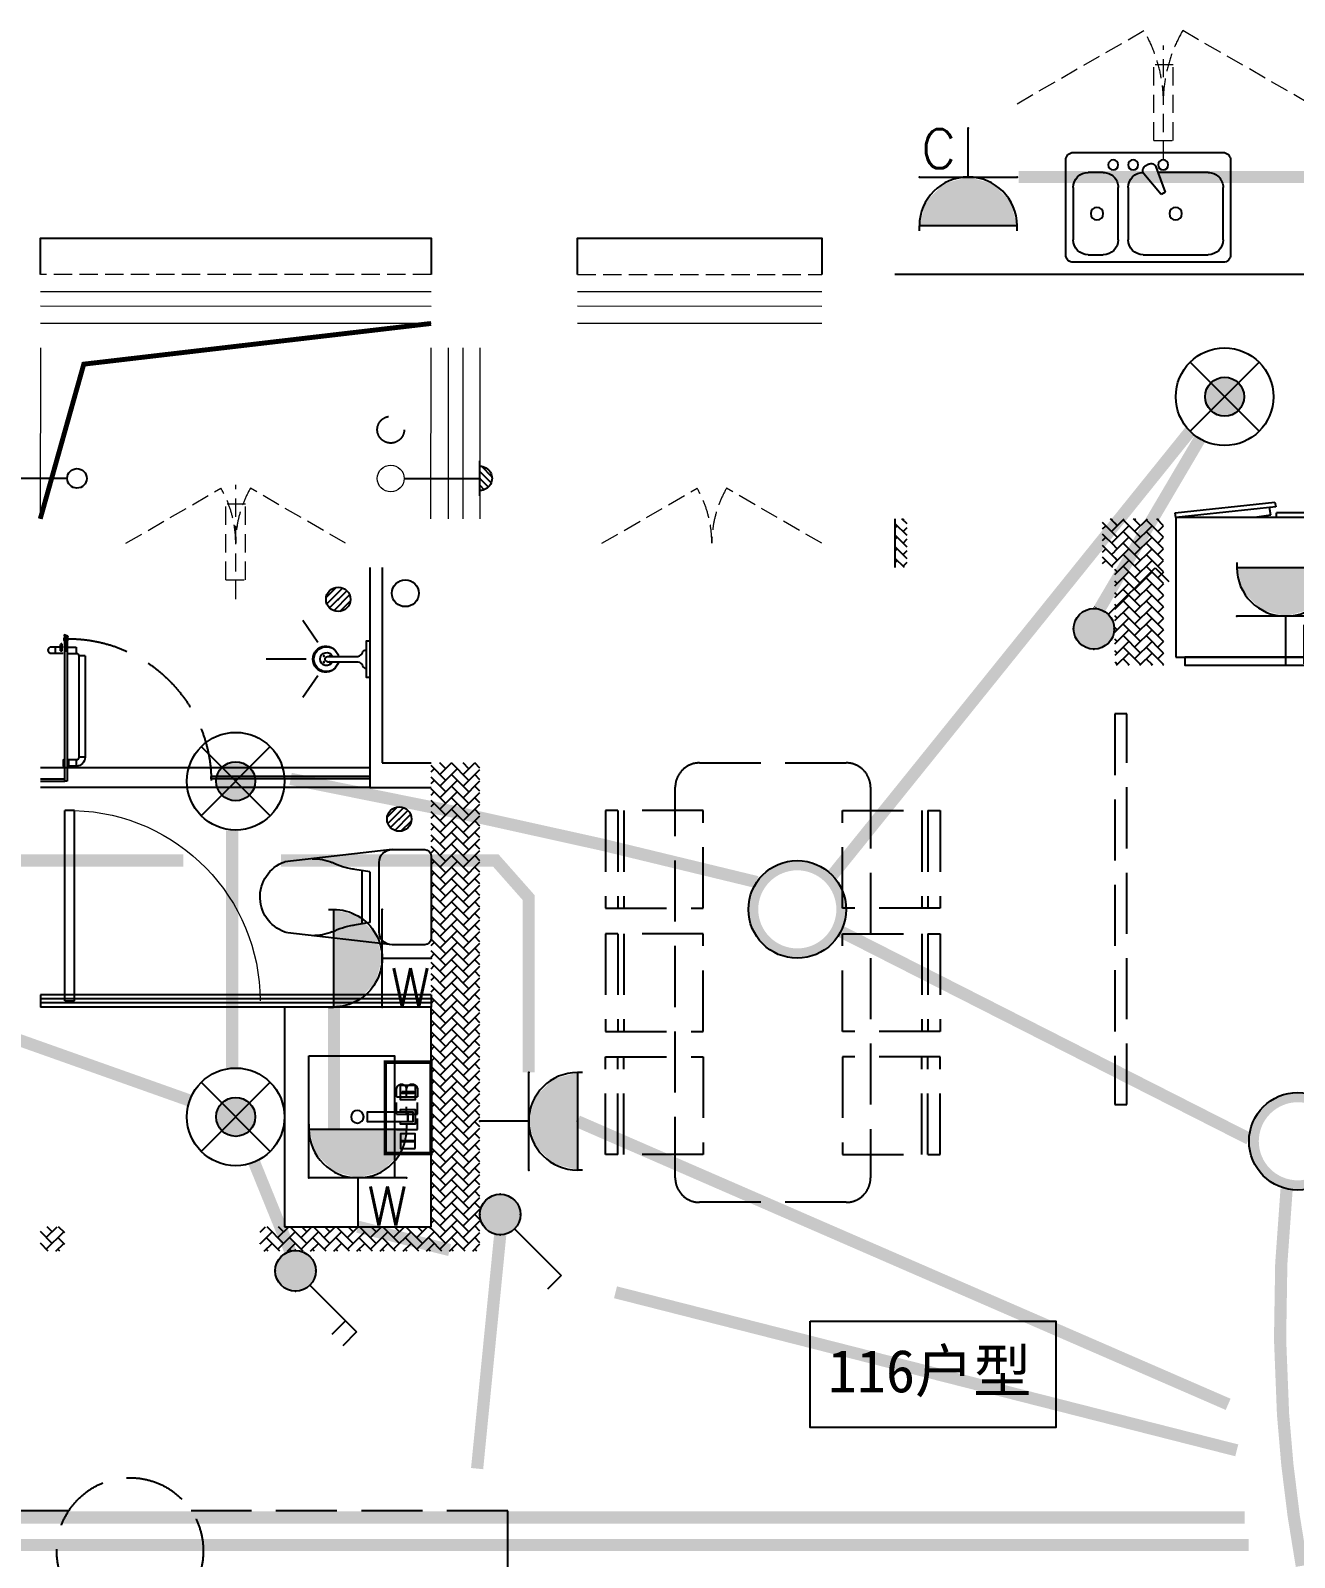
# Model space of a CAD drawing. Extents: x 2803505 to 5851001, y -1372902 to 24339.
# Drawn here: x 3429422 to 3434598, y -733078 to -726823 of the extents above; entities that cross this region are included whole.
import ezdxf
from ezdxf.enums import TextEntityAlignment as Align

# ---------------------------------------------------------------- set-up
doc = ezdxf.new("R2010")
doc.units = 0
doc.header["$LTSCALE"] = 1000
doc.header["$MEASUREMENT"] = 0
for name, pattern in [('A户型$0$DASH', [0.35, 0.25, -0.1]), ('DASH', [0.35, 0.25, -0.1]), ('HIDDEN', [0.375, 0.25, -0.125])]:
    doc.linetypes.add(name, pattern=pattern)
doc.layers.get('0').update_dxf_attribs({"linetype": 'CONTINUOUS'})
for name, color, linetype in [('!!电气', 1, 'CONTINUOUS'), ('5fur', 175, 'CONTINUOUS'), ('AH-FURNITURE', 1, 'CONTINUOUS'), ('CURTWALL', 4, 'CONTINUOUS'), ('EQUIP-插座', 3, 'CONTINUOUS'), ('EQUIP-照明', 3, 'CONTINUOUS'), ('IP-bath&kitchen-JOHNSON', 4, 'CONTINUOUS'), ('LVTRY', 252, 'CONTINUOUS'), ('P-bath&kitchen-JOHNSON', 4, 'CONTINUOUS'), ('TEL_TEXT', 7, 'CONTINUOUS'), ('VPIPE-中水', 122, 'CONTINUOUS'), ('VPIPE-凝结', 150, 'CONTINUOUS'), ('VPIPE-雨水', 4, 'DASH'), ('WIRE-照明', 2, 'CONTINUOUS'), ('保温', 6, 'CONTINUOUS'), ('建筑-排气道', 252, 'CONTINUOUS'), ('看线', 185, 'CONTINUOUS')]:
    doc.layers.add(name, color=color, linetype=linetype)
for name, color, linetype, lineweight in [('EQUIP-消防', 3, 'CONTINUOUS', 20), ('PUB_HATCH', 8, 'CONTINUOUS', 9), ('VPIPE-废水', 31, 'TG_F', 18), ('WINDOW', 146, 'CONTINUOUS', 20), ('平面-栏杆', 56, 'CONTINUOUS', 15), ('平面-看线', 252, 'CONTINUOUS', 15), ('平面-空调室内机', 176, 'CONTINUOUS', 9), ('平面-空调预留孔', 252, 'CONTINUOUS', 15), ('立面-洞口示意', 252, 'CONTINUOUS', 13)]:
    doc.layers.add(name, color=color, linetype=linetype, lineweight=lineweight)
doc.styles.add('_TEL_DIM', font='SIMPLEX', dxfattribs={"width": 0.8, "height": 3.5, "bigfont": 'HZTXT'})
doc.styles.add('DIM_FONT', font='SIMPLEX', dxfattribs={"width": 0.7, "bigfont": 'GBCBIG'})
doc.styles.get("Standard").update_dxf_attribs({"font": 'gbenor.shx', "bigfont": 'gbcbig.shx'})
doc.styles.add('TG_LINETYPE', font='SIMPLEX', dxfattribs={"width": 0.8, "height": 3, "bigfont": 'HZTXT'})
doc.styles.add('黑体', font='simhei.ttf')
doc.linetypes.add('TG_F', pattern='A,2,-0.3,["F",TG_LINETYPE,S=0.1,R=0,X=-0.23,Y=-0.15],0', length=2.3)
pattern_1 = [(45, (0, 0), (0, 47.4157523), [100.584, -33.528]), (135, (23.708, 23.708), (3e-15, 47.4157523), [100.584, -33.528])]

# ---------------------------------------------------------------- blocks, each defined once
blk = doc.blocks.new('$lvtry$00000171')
for p, q in [((-74.2, 10.6), (-10.6, 74.2)), ((-69.8, -27.4), (27.4, 69.8)), ((-53, -53), (53, 53)), ((-27.4, -69.8), (69.8, 27.4)), ((10.6, -74.2), (74.2, -10.6))]:
    blk.add_line(p, q)
blk.add_circle((0, 0), 75)
blk.add_point((0, 0))
blk = doc.blocks.new('DSGDFGF')
blk.add_hatch(color=252).paths.add_polyline_path([(677792.1, 343575.9), (677790.9, 343578.7), (677782.6, 343575.2), (677783.8, 343572.5)])
at = {"color": 252}
for p, q in [((677781, 343575.1), (677792.8, 343580)), ((677781.6, 343574.8), (677782.2, 343575)), ((677781.8, 343558.8), (677784, 343558.3)), ((677784, 343558.3), (677781.8, 343558.3)), ((677792.6, 343568.1), (677782.1, 343568.1)), ((677792.6, 343566.8), (677782.1, 343566.8)), ((677782.2, 343575), (677783.5, 343571.8)), ((677782.3, 343566.8), (677782.3, 343547.2)), ((677783.5, 343571.8), (677792.7, 343575.6)), ((677787.3, 343577.7), (677787.3, 343538.6)), ((677792.9, 343558.9), (677790.7, 343558.4)), ((677790.7, 343558.4), (677792.9, 343558.4)), ((677791.4, 343578.9), (677793.1, 343579.6)), ((677791.4, 343578.9), (677792.7, 343575.6)), ((677792.3, 343566.8), (677792.3, 343545.4)), ((676440.6, 342778.8), (676375.8, 342843.6)), ((676457.7, 342790), (676387, 342860.7)), ((676468.9, 342807.1), (676404.1, 342871.9)), ((676471.8, 342832.4), (676429.4, 342874.8)), ((677752.3, 342860.3), (677792.3, 342860.3)), ((677752.3, 342080.3), (677752.3, 342860.3)), ((677792.3, 342080.3), (677792.3, 342860.3)), ((676415.3, 342775.8), (676372.8, 342818.3)), ((676292.3, 342675.2), (676292.3, 342335.2)), ((676451.7, 342700.2), (676317.3, 342700.2)), ((676451.7, 342700.2), (676891.6, 342650.1)), ((676505, 342363.4), (676505, 342646.9)), ((676543.6, 342608.4), (676622.4, 342622)), ((676543.6, 342608.4), (676543.6, 342402)), ((676575.6, 342613.9), (676575.6, 342396.5)), ((676543.6, 342402), (676622.4, 342388.4)), ((676451.7, 342310.2), (676879.4, 342358.9)), ((676317.3, 342310.2), (676451.7, 342310.2)), ((677792.3, 342080.3), (677752.3, 342080.3))]:
    blk.add_line(p, q, dxfattribs=at)
for points in [[(676792.3, 341855.3), (676442.3, 341855.3), (676442.3, 341355.6), (676792.3, 341355.6)], [(676357.2, 341735.5), (676357.2, 341675.5), (676417.2, 341675.5), (676417.2, 341735.5)], [(676412.2, 341708.5), (676412.2, 341702.5), (676362.2, 341702.5), (676362.2, 341708.5)], [(676387.2, 341585.5), (676387.2, 341625.5), (676367.2, 341625.5), (676367.2, 341585.5)], [(676387.2, 341625.5), (676387.2, 341585.5), (676552.2, 341585.5), (676552.2, 341625.5)], [(676357.2, 341475.5), (676357.2, 341535.5), (676417.2, 341535.5), (676417.2, 341475.5)], [(676412.2, 341502.5), (676412.2, 341508.5), (676362.2, 341508.5), (676362.2, 341502.5)]]:
    blk.add_lwpolyline(points, close=True, dxfattribs=at)
blk.add_lwpolyline([(676417.2, 341625.5), (676417.2, 341635.5), (676357.2, 341635.5), (676357.2, 341575.5), (676417.2, 341575.5), (676417.2, 341585.5)], dxfattribs=at)
blk.add_circle((676593.5, 341605.5), 26, dxfattribs=at)
for centre, radius, start, end in [((677793.5, 343561.9), 13.5, 155.15235, 208.97795), ((677800.8, 343573.5), 20.5, 177.99149, 196.90025), ((677781.4, 343574.2), 1, 111.52657, 175.76516), ((677800.9, 343573.5), 19.5, 177.46581, 196.24837), ((677781.9, 343574.4), 0.5, 112.73297, 178.05418), ((677796, 343562.2), 14.6, 161.89734, 193.71468), ((677782.1, 343555.6), 0.5, 208.97795, 24.22835), ((677791.2, 343559.6), 9.42, 188.01541, 204.22835), ((677781.4, 343560.5), 11.7, 335.41865, 349.51767), ((677792.5, 343555.5), 0.5, 155.41865, 330.15022), ((677816.4, 343571), 24, 160.76087, 187.04874), ((677781, 343562.3), 12.4, 343.94508, 21.34777), ((677793.2, 343578.9), 1.17, 340.04011, 112.53297), ((677781.3, 343561.9), 13.4, 330.15022, 25.08154), ((677793.2, 343579.1), 0.5, 340.76087, 112.53297), ((677813.7, 343571.4), 20.6, 160.04011, 190.84731), ((676317.3, 342675.2), 25, 90, 180), ((676451.7, 342646.9), 53.3, 0, 90), ((676566.3, 342910.4), 293.8, 278.51718, 296.46315), ((676779.2, 342438.8), 224.1, 90, 111.47978), ((676839.7, 342506.4), 152.8, 285.07732, 70.11812), ((676317.3, 342335.2), 25, 180, 270), ((676451.7, 342363.4), 53.3, 270, 0), ((676566.3, 342100), 293.8, 63.53685, 81.48282), ((676779.2, 342571.5), 224.1, 248.52022, 270)]:
    blk.add_arc(centre, radius, start, end, dxfattribs=at)
at = {"color": 252, "lineweight": 13}
blk.add_arc((677772.3, 342080.3), 780, 91.46928, 180, dxfattribs=at)
at = {"color": 252, "extrusion": (0, 0, -1)}
blk.add_ellipse((676422.3, 342825.3), major_axis=(-35.4, 35.4), ratio=1, start_param=5.497787, end_param=11.780972, dxfattribs=at)
at = {"color": 252}
blk.add_open_spline([(677782.3, 343547.2), (677783.2, 343546.4), (677785, 343544.8), (677788.2, 343548.5), (677790.8, 343546.6), (677792.3, 343545.4)], degree=3, knots=[0, 0, 0, 0, 3.066329, 6.218313, 11.124135, 11.124135, 11.124135, 11.124135], dxfattribs=at)
blk.add_point((676422.3, 342825.3), dxfattribs=at)
at = {"layer": 'CURTWALL', "color": 252}
for p, q in [((676292.3, 342105.3), (677892.3, 342105.3)), ((676292.3, 342105.3), (676292.3, 342055.3)), ((676292.3, 342088.7), (677892.3, 342088.7)), ((677892.3, 342105.3), (677892.3, 342055.3)), ((676292.3, 342072), (677892.3, 342072)), ((676292.3, 342055.3), (677892.3, 342055.3))]:
    blk.add_line(p, q, dxfattribs=at)
at = {"layer": 'IP-bath&kitchen-JOHNSON', "color": 252}
for p, q in [((676492.3, 343855.3), (676492.3, 343055)), ((676542.3, 343855.3), (676542.3, 342955)), ((676755.5, 343548.5), (676817.3, 343638)), ((676542.3, 343553.9), (676542.4, 343406.7)), ((676715.9, 343490.9), (676591.6, 343490.9)), ((676715.9, 343469.9), (676591.6, 343469.9)), ((676803.7, 343480.3), (676967, 343480.3)), ((676755.5, 343412.1), (676817.3, 343322.7)), ((676492.3, 343055), (676292.3, 343055)), ((676542.3, 343035), (677892.3, 343035)), ((676542.3, 343000), (677192.3, 343000)), ((676542.3, 342990), (677192.3, 342990)), ((677192.3, 342990), (677192.3, 343000)), ((677892.3, 342990), (677792.3, 342990)), ((677792.3, 342980), (677792.3, 342990)), ((677892.3, 342980), (677792.3, 342980)), ((676542.3, 342955), (676292.3, 342955)), ((676542.3, 342955), (677892.3, 342955))]:
    blk.add_line(p, q, dxfattribs=at)
blk.add_lwpolyline([(676542.3, 343553.9), (676558.1, 343553.9), (676558.1, 343406.7), (676542.4, 343406.7)], dxfattribs=at)
for points in [[(676573, 343506.6, 0.364142), (676558.1, 343518.1, 0.020495)], [(676591.6, 343490.9, -0.21439), (676573, 343506.6, -7.649644)], [(676591.8, 343469.9, 0.214893), (676573, 343454, 7.649644)], [(676573, 343454, -0.364142), (676558.1, 343442.6, -0.020495)]]:
    blk.add_lwpolyline(points, format="xyb", dxfattribs=at)
blk.add_arc((676715.9, 343480.4), 10.5, 270.00849, 90.00849, dxfattribs=at)
for centre, major_axis, ratio, start_param, end_param in [((676723.6, 343480.4), (0, 53.6), 0.987577, 1.76809, 7.656688), ((676721.1, 343480.4), (0, -51), 0.990052, -1.36297, 4.504563), ((676720.1, 343480.4), (0, -26.8), 0.994812, -1.167677, 4.309269), ((676707.1, 343492.9), (-1.43, 0), 0.85, 4.712389, 10.995574), ((676707.1, 343467.9), (-1.43, 0), 0.85, -1.570796, 4.712389), ((676731.5, 343492.9), (-1.43, 0), 0.85, 4.712389, 10.995574), ((676731.5, 343467.9), (-1.43, 0), 0.85, 4.712389, 10.995574)]:
    blk.add_ellipse(centre, major_axis=major_axis, ratio=ratio, start_param=start_param, end_param=end_param, dxfattribs=at)
at = {"layer": 'LVTRY', "color": 252}
for p, q in [((676292.3, 341155.3), (676292.3, 342055.3)), ((676292.3, 342055.3), (676892.3, 342055.3)), ((676892.3, 342055.3), (676892.3, 341155.3)), ((676892.3, 341155.3), (676292.3, 341155.3))]:
    blk.add_line(p, q, dxfattribs=at)
at = {"layer": 'P-bath&kitchen-JOHNSON', "color": 252}
for p, q in [((677745, 343529.5), (677745, 343504.1)), ((677776.6, 343529.5), (677745, 343529.5)), ((677782.2, 343542.4), (677788.6, 343542.4)), ((677782.2, 343512.4), (677782.2, 343542.4)), ((677792.3, 343566.8), (677782.3, 343566.8)), ((677782.3, 343566.8), (677782.3, 342980)), ((677785.1, 343542.4), (677787.4, 343540.1)), ((677785.1, 343523.3), (677785.1, 343542.4)), ((677785.1, 343531.5), (677785.1, 343512.4)), ((677787.4, 343524.9), (677787.4, 343540.1)), ((677787.4, 343524.9), (677787.4, 343514.7)), ((677788.6, 343542.4), (677790.3, 343540.6)), ((677788.6, 343540.1), (677788.6, 343542.4)), ((677790.3, 343540.1), (677790.3, 343540.6)), ((677792.3, 342980), (677792.3, 343566.8)), ((677798.5, 343529.5), (677853.2, 343529.5)), ((677803.9, 343542.4), (677806.8, 343542.4)), ((677803.9, 343542.4), (677803.9, 343512.4)), ((677806.8, 343542.4), (677809.1, 343540.1)), ((677806.8, 343542.4), (677806.8, 343524.9)), ((677806.8, 343512.4), (677806.8, 343529.8)), ((677809.1, 343514.7), (677809.1, 343540.1)), ((677830.2, 343504.1), (677830.2, 343529.5)), ((677709.2, 343493.7), (677709.2, 343078.1)), ((677709.2, 343493.7), (677734.6, 343493.7)), ((677734.6, 343493.7), (677734.6, 343078.1)), ((677776.6, 343504.1), (677745, 343504.1)), ((677782.2, 343512.4), (677788.6, 343512.4)), ((677785.1, 343512.4), (677787.4, 343514.7)), ((677788.6, 343514.7), (677788.6, 343512.4)), ((677788.6, 343512.4), (677790.3, 343514.1)), ((677790.3, 343514.7), (677790.3, 343514.1)), ((677798.5, 343504.1), (677853.2, 343504.1)), ((677803.9, 343512.4), (677806.8, 343512.4)), ((677806.8, 343512.4), (677809.1, 343514.7)), ((677709.2, 343078.1), (677734.6, 343078.1)), ((677744.9, 343042.3), (677744.9, 343067.7)), ((677744.9, 343067.7), (677776.6, 343067.7)), ((677744.9, 343042.3), (677776.6, 343042.3)), ((677778.9, 343070), (677776.6, 343067.7)), ((677776.6, 343067.7), (677776.6, 343042.3)), ((677778.9, 343040), (677776.6, 343042.3)), ((677778.9, 343070), (677778.9, 343040)), ((677781.8, 343070), (677778.9, 343070)), ((677781.8, 343040), (677778.9, 343040)), ((677781.8, 343070), (677781.8, 343040)), ((677793.3, 343070), (677796.2, 343070)), ((677793.3, 343040), (677793.3, 343070)), ((677793.3, 343040), (677796.2, 343040)), ((677796.2, 343040), (677796.2, 343070)), ((677796.2, 343070), (677797.9, 343068.3)), ((677797.9, 343041.8), (677797.9, 343068.3)), ((677782.3, 342980), (677792.3, 342980))]:
    blk.add_line(p, q, dxfattribs=at)
at = {"layer": 'P-bath&kitchen-JOHNSON', "color": 252, "linetype": 'DASH'}
blk.add_arc((677778.5, 342977.6), 586.2, 89.79672, 179.39224, dxfattribs=at)
at = {"layer": 'P-bath&kitchen-JOHNSON', "color": 252}
blk.add_arc((677844.7, 343516.8), 15.3, 304.05298, 55.96165, dxfattribs=at)
for centre, major_axis, start_param, end_param in [((677745, 343493.7), (0, 10.4), 0, 1.570796), ((677744.9, 343078.1), (0, 35.7), 1.570796, 3.141593), ((677744.9, 343078.1), (0, 10.4), 1.570796, 3.141593)]:
    blk.add_ellipse(centre, major_axis=major_axis, ratio=1, start_param=start_param, end_param=end_param, dxfattribs=at)
at = {"layer": 'LVTRY', "color": 252, "xscale": -0.6666666667107826, "yscale": 0.6666666667107826}
blk.add_blockref('$lvtry$00000171', (676672.3, 343725.3), dxfattribs=at)
blk = doc.blocks.new('rtyg7uyhg')
at = {"layer": 'LVTRY'}
for p, q in [((194234.6, 45488.8), (193621, 45488.8)), ((193590.3, 45458.1), (193590.3, 45069.5)), ((193896.4, 45429.9), (193857.6, 45326.3)), ((193925.8, 45440.4), (193940.1, 45432.2)), ((194265.3, 45069.5), (194265.3, 45458.1)), ((193682.3, 45407), (193887.8, 45407)), ((193875.3, 45316), (193945.6, 45401.5)), ((194111.9, 45407), (194173.3, 45407)), ((193621, 45130.8), (193621, 45345.6)), ((193857.6, 45326.3), (193875.3, 45316)), ((194009.6, 45345.6), (194009.6, 45130.8)), ((194050.5, 45130.8), (194050.5, 45345.6)), ((194234.6, 45345.6), (194234.6, 45130.8)), ((193621, 45038.8), (194234.6, 45038.8)), ((193948.3, 45069.5), (193682.3, 45069.5)), ((194173.3, 45069.5), (194111.9, 45069.5))]:
    blk.add_line(p, q, dxfattribs=at)
for centre, radius in [((193866.4, 45437.7), 20.5), ((193989.2, 45437.7), 20.5), ((194071, 45437.7), 20.5), ((193815.3, 45238.2), 25.6), ((194137.5, 45238.2), 25.6)]:
    blk.add_circle(centre, radius, dxfattribs=at)
for centre, radius, start, end in [((193621, 45458.1), 30.7, 89.99999, 179.99999), ((194234.6, 45458.1), 30.7, 359.99999, 89.99999), ((193915.6, 45422.7), 20.5, 59.99999, 159.46231), ((193929.8, 45414.5), 20.5, 320.53767, 59.99999), ((193682.3, 45345.6), 61.4, 89.99999, 179.99999), ((193948.3, 45345.6), 61.4, 359.99999, 89.99999), ((194111.9, 45345.6), 61.4, 89.99999, 179.99999), ((194173.3, 45345.6), 61.4, 359.99999, 89.99999), ((193682.3, 45130.8), 61.4, 179.99999, 269.99999), ((193948.3, 45130.8), 61.4, 269.99999, 359.99999), ((194111.9, 45130.8), 61.4, 179.99999, 269.99999), ((194173.3, 45130.8), 61.4, 269.99999, 359.99999), ((193621, 45069.5), 30.7, 179.99999, 269.99999), ((194234.6, 45069.5), 30.7, 269.99999, 359.99999)]:
    blk.add_arc(centre, radius, start, end, dxfattribs=at)
at = {"layer": 'LVTRY', "style": 'DIM_FONT', "width": 0.8, "flags": 9}
for tag in ['YSIZE', 'XSIZE']:
    blk.add_attdef(tag, (193927.8, 45487.8), '', height=0.5, rotation=89.99999, dxfattribs=at)
blk = doc.blocks.new('A$C60D053AF')
at = {"layer": 'AH-FURNITURE', "color": 8}
for p, q in [((232.5, -90), (128.3, -90)), ((232.5, -110), (128.3, -110)), ((192.5, -71), (327.6, -71)), ((192.5, -91), (327.6, -91)), ((245, -129.5), (245, -122.5)), ((265, -129.5), (265, -122.5)), ((341.7, -96.9), (370, -143.2)), ((355.9, -82.7), (384.2, -129)), ((255, -281), (255, -251)), ((255, -281), (393, -281)), ((393, -281), (393, -251))]:
    blk.add_line(p, q, dxfattribs=at)
for points in [[(170, -68, 1), (170, -94), (192.5, -94), (192.5, -68)], [(234, -251), (414, -251, 0.414214), (424, -241), (424, -111, 0.414214), (414, -101), (234, -101, 0.414214), (224, -111), (224, -241, 0.414214)], [(268, -122.5), (268, -107, 0.414214), (248, -87), (232.5, -87), (232.5, -113), (242, -113), (242, -122.5)], [(242, -152, 1), (268, -152), (268, -129.5), (242, -129.5)], [(383.8, -161.2, 1), (402.2, -142.8), (386.3, -126.9), (367.9, -145.3)]]:
    blk.add_lwpolyline(points, format="xyb", close=True, dxfattribs=at)
for centre, radius in [((100, -100), 30), ((255, -152), 15), ((255, -152), 10), ((393, -152), 15), ((393, -152), 10)]:
    blk.add_circle(centre, radius, dxfattribs=at)
for radius in [40, 20]:
    blk.add_arc((327.6, -111), radius, 45, 90, dxfattribs=at)
blk = doc.blocks.new('A-Kitchen-7')
at = {"layer": 'LVTRY'}
for p, q in [((-518.7, 779.7), (-7.2, 834.3)), ((-3.6, 810.6), (-515, 756)), ((-29.1, 767), (-35.2, 806.4)), ((-7.2, 834.3), (-3.6, 810.6)), ((-515, 756), (-518.7, 779.7)), ((515, 756), (-515, 756)), ((-515, 756), (-515, 40)), ((-485.6, 760.5), (-484.9, 756)), ((-29.1, 767), (-112.1, 756)), ((515, 780), (0, 780)), ((0, 756), (0, 780)), ((515, 756), (515, 780)), ((515, 40), (515, 756)), ((-515, 40), (515, 40))]:
    blk.add_line(p, q, dxfattribs=at)
blk.add_lwpolyline([(-468.9, 40), (-468.9, 0), (468.9, 0), (468.9, 40)], close=True, dxfattribs=at)
blk = doc.blocks.new('FRSDFDGDGDRGDR')
at = {"layer": '平面-空调预留孔', "color": 252}
for p, q in [((699612.3, 775044), (699612.3, 775441.2)), ((699618.9, 775447.8), (699746.3, 775447.8)), ((699746.3, 775447.8), (699746.3, 775355.4)), ((699719.9, 775342.2), (699719.9, 775143)), ((699726.5, 775348.8), (699739.7, 775348.8)), ((699726.5, 775136.4), (699739.7, 775136.4)), ((699746.3, 775129.8), (699746.3, 775037.4)), ((699746.3, 775037.4), (699618.9, 775037.4))]:
    blk.add_line(p, q, dxfattribs=at)
blk.add_lwpolyline([(699766.1, 775166.7), (699792.5, 775153.5), (699792.5, 775057.2), (699766.1, 775044), (699766.1, 775017.6), (699618.9, 775017.6, -0.414214), (699592.5, 775044), (699592.5, 775441.2, -0.414214), (699618.9, 775467.6), (699766.1, 775467.6), (699766.1, 775441.2), (699792.5, 775428), (699792.5, 775331.6), (699766.1, 775318.4)], format="xyb", close=True, dxfattribs=at)
for centre, radius in [((699739.7, 775331.6), 10.6), ((699739.7, 775243.2), 15.8), ((699739.7, 775153.5), 10.6)]:
    blk.add_circle(centre, radius, dxfattribs=at)
for centre, start, end in [((699618.9, 775441.2), 90, 180), ((699726.5, 775342.2), 90, 180), ((699739.7, 775355.4), 270, 360), ((699726.5, 775143), 180, 270), ((699739.7, 775129.8), 0, 90), ((699618.9, 775044), 180, 270)]:
    blk.add_arc(centre, 6.6, start, end, dxfattribs=at)
blk = doc.blocks.new('*U153')
h = blk.add_hatch(color=5)
h.set_gradient(color1=(0, 0, 255), rotation=180, tint=1)
h.paths.add_polyline_path([(0, 0), (-6.35, -6.35), (-6.35, -2.159), (-15, -2.159), (-15, 2.159), (-6.35, 2.159), (-6.35, 6.35)])
at = {"color": 0, "linetype": 'Continuous'}
blk.add_lwpolyline([(0, 0), (-6.35, -6.35), (-6.35, -2.159), (-15, -2.159), (-15, 2.159), (-6.35, 2.159), (-6.35, 6.35)], close=True, dxfattribs=at)
blk = doc.blocks.new('GDGDRGDRGRD')
at = {"layer": 'PUB_HATCH'}
blk.add_hatch(color=252, dxfattribs=at).paths.add_polyline_path([(430319.8, 370173.6), (430319.8, 370443.6), (430179.8, 370443.6), (430179.8, 370428.6), (430284.8, 370428.6), (430304.8, 370408.6), (430304.8, 370208.6), (430284.8, 370188.6), (429964.8, 370188.6), (429944.8, 370208.6), (429944.8, 370408.6), (429964.8, 370428.6), (430069.8, 370428.6), (430069.8, 370443.6), (429929.8, 370443.6), (429929.8, 370173.6)])
at = {"layer": 'LVTRY', "color": 251}
for p, q in [((430080.5, 371515.4), (429864.6, 371758.3)), ((430334.8, 371758.3), (429864.6, 371758.3)), ((429864.6, 371758.3), (429864.6, 370858.3)), ((430234.8, 370858.3), (430234.8, 371758.3)), ((430334.8, 371515.4), (430080.5, 371515.4)), ((430080.5, 371515.4), (430080.5, 371100.3)), ((429864.6, 370858.3), (430080.5, 371100.3)), ((430080.5, 371100.3), (430334.8, 371100.3)), ((429864.6, 370858.3), (430334.8, 370858.3))]:
    blk.add_line(p, q, dxfattribs=at)
at = {"layer": 'LVTRY'}
for p, q in [((429914.8, 370948.3), (429914.8, 371668.3)), ((429924.8, 371678.3), (430324.8, 371678.3)), ((430234.8, 371668.3), (430234.8, 370948.3)), ((429994.8, 371628.3), (429994.8, 371418.3)), ((429999.8, 371628.3), (429999.8, 371418.3)), ((430289.8, 371638.3), (430004.8, 371638.3)), ((430289.8, 371633.3), (430004.8, 371633.3)), ((430045.1, 371658.3), (430045.1, 371568.3)), ((430049.6, 371658.3), (430045.1, 371658.3)), ((430049.6, 371568.3), (430049.6, 371658.3)), ((430194.8, 371418.3), (430194.8, 371628.3)), ((430199.8, 371418.3), (430199.8, 371628.3)), ((430045.1, 371568.3), (430049.6, 371568.3)), ((429974.8, 371525.6), (430102.3, 371525.6)), ((429974.8, 371521.1), (429974.8, 371525.6)), ((430102.3, 371521.1), (429974.8, 371521.1)), ((430045.1, 371388.3), (430045.1, 371478.3)), ((430045.1, 371478.3), (430049.6, 371478.3)), ((430049.6, 371478.3), (430049.6, 371388.3)), ((430219.8, 371525.6), (430092.3, 371525.6)), ((430092.3, 371525.6), (430092.3, 371521.1)), ((430092.3, 371521.1), (430219.8, 371521.1)), ((430102.3, 371525.6), (430102.3, 371521.1)), ((430219.8, 371521.1), (430219.8, 371525.6)), ((430234.8, 371100.3), (430234.8, 371515.4)), ((429935.4, 371358.3), (429974.2, 371358.3)), ((429954.8, 371338.9), (429954.8, 371377.7)), ((430004.8, 371413.3), (430289.8, 371413.3)), ((430004.8, 371408.3), (430289.8, 371408.3)), ((430049.6, 371388.3), (430045.1, 371388.3)), ((429935.4, 371258.3), (429974.2, 371258.3)), ((429954.8, 371238.9), (429954.8, 371277.7)), ((430045.1, 371228.3), (430045.1, 371138.3)), ((430049.6, 371228.3), (430045.1, 371228.3)), ((430049.6, 371138.3), (430049.6, 371228.3)), ((429994.8, 370988.3), (429994.8, 371198.3)), ((429999.8, 370988.3), (429999.8, 371198.3)), ((430004.8, 371208.3), (430289.8, 371208.3)), ((430004.8, 371203.3), (430289.8, 371203.3)), ((430194.8, 371198.3), (430194.8, 370988.3)), ((430199.8, 371198.3), (430199.8, 370988.3)), ((430045.1, 371138.3), (430049.6, 371138.3)), ((430102.3, 371095.6), (429974.8, 371095.6)), ((429974.8, 371095.6), (429974.8, 371091.1)), ((429974.8, 371091.1), (430102.3, 371091.1)), ((430045.1, 370958.3), (430045.1, 371048.3)), ((430045.1, 371048.3), (430049.6, 371048.3)), ((430049.6, 371048.3), (430049.6, 370958.3)), ((430092.3, 371091.1), (430092.3, 371095.6)), ((430092.3, 371095.6), (430219.8, 371095.6)), ((430219.8, 371091.1), (430092.3, 371091.1)), ((430102.3, 371091.1), (430102.3, 371095.6)), ((430219.8, 371095.6), (430219.8, 371091.1)), ((430289.8, 370983.3), (430004.8, 370983.3)), ((430289.8, 370978.3), (430004.8, 370978.3)), ((430324.8, 370938.3), (429924.8, 370938.3)), ((430049.6, 370958.3), (430045.1, 370958.3))]:
    blk.add_line(p, q, dxfattribs=at)
at = {"layer": 'LVTRY', "color": 252}
for p, q in [((430069.8, 370428.6), (430069.8, 370443.6)), ((430179.8, 370428.6), (430179.8, 370443.6))]:
    blk.add_line(p, q, dxfattribs=at)
at = {"layer": 'LVTRY'}
blk.add_lwpolyline([(429608.8, 370758.3), (429734.8, 370758.3), (429734.8, 371758.3), (427634.8, 371758.3)], dxfattribs=at)
at = {"layer": 'LVTRY', "color": 252}
for points in [[(430334.8, 370158.6), (429914.8, 370158.6), (429914.8, 370458.6), (430334.8, 370458.6)], [(430319.8, 370173.6), (429929.8, 370173.6), (429929.8, 370443.6), (430319.8, 370443.6)], [(429964.8, 370428.6), (430284.8, 370428.6), (430304.8, 370408.6), (430304.8, 370208.6), (430284.8, 370188.6), (429964.8, 370188.6), (429944.8, 370208.6), (429944.8, 370408.6), (429964.8, 370428.6)]]:
    blk.add_lwpolyline(points, close=True, dxfattribs=at)
at = {"layer": 'LVTRY'}
for centre, radius in [((430147.3, 371523.3), 29.7), ((430147.3, 371523.3), 11.7), ((429954.8, 371358.3), 17), ((429954.8, 371258.3), 17), ((430147.3, 371093.3), 29.7), ((430147.3, 371093.3), 11.7)]:
    blk.add_circle(centre, radius, dxfattribs=at)
for centre, radius, start, end in [((429924.8, 371668.3), 10, 90, 180), ((430224.8, 371668.3), 10, 0, 90), ((430004.8, 371628.3), 10, 90, 180), ((430004.8, 371628.3), 5, 90, 180), ((430189.8, 371628.3), 10, 0, 90), ((430189.8, 371628.3), 5, 0, 90), ((430047.3, 371523.3), 56.7, 2.27424, 87.72576), ((430047.3, 371523.3), 52.2, 2.47041, 87.52959), ((430147.3, 371523.3), 56.7, 92.27424, 177.72576), ((430147.3, 371523.3), 52.2, 92.47041, 177.52959), ((430047.3, 371523.3), 56.7, 272.27424, 357.72576), ((430047.3, 371523.3), 52.2, 272.47041, 357.52959), ((430147.3, 371523.3), 56.7, 182.27424, 267.72576), ((430147.3, 371523.3), 52.2, 182.47041, 267.52959), ((430004.8, 371418.3), 10, 180, 270), ((430004.8, 371418.3), 5, 180, 270), ((430189.8, 371418.3), 5, 270, 0), ((430189.8, 371418.3), 10, 270, 0), ((430004.8, 371198.3), 10, 90, 180), ((430004.8, 371198.3), 5, 90, 180), ((430189.8, 371198.3), 10, 0, 90), ((430189.8, 371198.3), 5, 0, 90), ((430047.3, 371093.3), 56.7, 2.27424, 87.72576), ((430047.3, 371093.3), 52.2, 2.47041, 87.52959), ((430147.3, 371093.3), 56.7, 92.27424, 177.72576), ((430147.3, 371093.3), 52.2, 92.47041, 177.52959), ((430047.3, 371093.3), 56.7, 272.27424, 357.72576), ((430047.3, 371093.3), 52.2, 272.47041, 357.52959), ((430147.3, 371093.3), 56.7, 182.27424, 267.72576), ((430147.3, 371093.3), 52.2, 182.47041, 267.52959), ((430004.8, 370988.3), 10, 180, 270), ((430004.8, 370988.3), 5, 180, 270), ((430189.8, 370988.3), 5, 270, 0), ((430189.8, 370988.3), 10, 270, 0), ((429924.8, 370948.3), 10, 180, 270), ((430224.8, 370948.3), 10, 270, 0)]:
    blk.add_arc(centre, radius, start, end, dxfattribs=at)
at = {"layer": '立面-洞口示意', "color": 252}
blk.add_lwpolyline([(430334.8, 370158.6), (430071.3, 370252.5), (429914.8, 370458.6)], dxfattribs=at)
at = {"xscale": -1, "rotation": 270}
blk.add_blockref('FRSDFDGDGDRGDR', (-345582.7, -327434.2), dxfattribs=at)
at = {"xscale": -1}
blk.add_blockref('rtyg7uyhg', (622599.6, 326769.5), dxfattribs=at)
at = {"rotation": 270}
blk.add_blockref('A$C60D053AF', (430334.8, 372358.3), dxfattribs=at)
at = {"layer": 'LVTRY', "color": 1, "extrusion": (0, 0, -1), "xscale": -0.7999999999883585, "yscale": 0.7999999999883585, "zscale": -0.7999999999883585}
blk.add_blockref('A-Kitchen-7', (-429196.8, 370158.6), dxfattribs=at)
at = {"layer": '建筑-排气道', "xscale": -5, "yscale": 5, "zscale": 5, "rotation": 90}
blk.add_blockref('*U153', (430134.7, 370490.9), dxfattribs=at)
blk = doc.blocks.new('GDFGDGRD')
at = {"layer": '保温', "linetype": 'ByBlock', "ltscale": 10}
h = blk.add_hatch(dxfattribs=at)
h.set_pattern_fill('AR-HBONE', color=251, scale=55)
h.set_pattern_definition(pattern_1)
h.paths.add_polyline_path([(428966.6, 372823.7), (428966.6, 373023.7), (428916.6, 373023.7), (428916.6, 372823.7)])
h = blk.add_hatch(dxfattribs=at)
h.set_pattern_fill('AR-HBONE', color=251, scale=55)
h.set_pattern_definition(pattern_1)
h.paths.add_polyline_path([(429816.6, 372823.7), (429816.6, 373023.7), (429766.6, 373023.7), (429766.6, 372823.7)])
h = blk.add_hatch(dxfattribs=at)
h.set_pattern_fill('AR-HBONE', color=251, scale=55)
h.set_pattern_definition(pattern_1)
h.paths.add_polyline_path([(430017.8, 372423.6), (430016.6, 373023.7), (429816.6, 373023.7), (429817.8, 372423.6)])
h = blk.add_hatch(dxfattribs=at)
h.set_pattern_fill('AR-HBONE', color=251, scale=55)
h.set_pattern_definition(pattern_1)
h.paths.add_polyline_path([(427216.6, 370023.7), (427216.6, 372023.7), (427016.6, 372023.7), (427016.6, 370023.7)])
h = blk.add_hatch(dxfattribs=at)
h.set_pattern_fill('AR-HBONE', color=251, scale=55)
h.set_pattern_definition(pattern_1)
h.paths.add_polyline_path([(425516.6, 370023.7), (425516.6, 370123.7), (425416.6, 370123.7), (425416.6, 370023.7)])
h = blk.add_hatch(dxfattribs=at)
h.set_pattern_fill('AR-HBONE', color=251, scale=55)
h.set_pattern_definition(pattern_1)
h.paths.add_polyline_path([(427016.6, 370023.7), (427016.6, 370123.7), (426316.6, 370123.7), (426316.6, 370023.7)])
at = {"layer": '保温', "color": 251, "linetype": 'ByBlock', "ltscale": 10}
blk.add_line((428916.6, 373023.7), (428916.6, 372823.7), dxfattribs=at)
blk = doc.blocks.new('dongkong')
at = {"layer": '平面-空调预留孔', "color": 8, "linetype": 'HIDDEN', "ltscale": 0.3}
for p, q in [((-603796, 210899.9), (-603796, 210431.5)), ((-603836, 210821), (-603836, 210510.8)), ((-603836, 210821), (-603756, 210821)), ((-603756, 210821), (-603756, 210510.8))]:
    blk.add_line(p, q, dxfattribs=at)
blk.add_lwpolyline([(-603756, 210510.8), (-603836, 210510.8)], dxfattribs=at)
blk = doc.blocks.new('A$C7A951E79')
at = {"layer": 'LVTRY'}
for p, q in [((0, -71.2), (0, 71.5)), ((-7.1, 49.5), (-49.5, 7.1)), ((0, 28.3), (-46.5, -18.3)), ((0, 0), (-35.4, -35.4)), ((0, -28.3), (-18.3, -46.5))]:
    blk.add_line(p, q, dxfattribs=at)
blk.add_arc((0, 0.2), 49.9, 89.97568, 269.97568, dxfattribs=at)
blk.add_point((0, 0), dxfattribs=at)
blk = doc.blocks.new('A$C42425DA4')
at = {"xscale": -1}
blk.add_blockref('A$C7A951E79', (2000, -0.1), dxfattribs=at)
blk = doc.blocks.new('FGDGDGRDGRRD')
at = {"layer": '5fur', "color": 252, "linetype": 'A户型$0$DASH'}
for p, q in [((428585, 369958.6), (428534.8, 369958.6)), ((428534.8, 369958.6), (428534.8, 368358.3)), ((428585, 369958.6), (428534.8, 369958.6)), ((428534.8, 369958.6), (428534.8, 368358.3)), ((428585, 368358.3), (428585, 369958.6)), ((428585, 368358.3), (428585, 369958.6)), ((426834.8, 369758.3), (427434.8, 369758.3)), ((426834.8, 369758.3), (427434.8, 369758.3)), ((426734.8, 368058.3), (426734.8, 369658.3)), ((426734.8, 368058.3), (426734.8, 369658.3)), ((427534.8, 369658.3), (427534.8, 368058.3)), ((427534.8, 369658.3), (427534.8, 368058.3)), ((426849.6, 369562.7), (426449.6, 369562.7)), ((426449.6, 369562.7), (426449.6, 369162.7)), ((426849.6, 369562.7), (426449.6, 369562.7)), ((426449.6, 369562.7), (426449.6, 369162.7)), ((426499.6, 369562.7), (426499.6, 369162.7)), ((426499.6, 369562.7), (426499.6, 369162.7)), ((426524.6, 369562.7), (426524.6, 369162.7)), ((426524.6, 369562.7), (426524.6, 369162.7)), ((426849.6, 369162.7), (426849.6, 369562.7)), ((426849.6, 369162.7), (426849.6, 369562.7)), ((427420, 369162.7), (427420, 369562.7)), ((427420, 369562.7), (427820, 369562.7)), ((427420, 369162.7), (427420, 369562.7)), ((427420, 369562.7), (427820, 369562.7)), ((427745, 369562.7), (427745, 369162.7)), ((427745, 369562.7), (427745, 369162.7)), ((427770, 369562.7), (427770, 369162.7)), ((427770, 369562.7), (427770, 369162.7)), ((427820, 369562.7), (427820, 369162.7)), ((427820, 369562.7), (427820, 369162.7)), ((426449.6, 369162.7), (426849.6, 369162.7)), ((426449.6, 369162.7), (426849.6, 369162.7)), ((427820, 369162.7), (427420, 369162.7)), ((427820, 369162.7), (427420, 369162.7)), ((426849.6, 369058.3), (426449.6, 369058.3)), ((426449.6, 369058.3), (426449.6, 368658.3)), ((426849.6, 369058.3), (426449.6, 369058.3)), ((426449.6, 369058.3), (426449.6, 368658.3)), ((426499.6, 369058.3), (426499.6, 368658.3)), ((426499.6, 369058.3), (426499.6, 368658.3)), ((426524.6, 369058.3), (426524.6, 368658.3)), ((426524.6, 369058.3), (426524.6, 368658.3)), ((426849.6, 368658.3), (426849.6, 369058.3)), ((426849.6, 368658.3), (426849.6, 369058.3)), ((427420, 368658.3), (427420, 369058.3)), ((427420, 369058.3), (427820, 369058.3)), ((427420, 368658.3), (427420, 369058.3)), ((427420, 369058.3), (427820, 369058.3)), ((427745, 369058.3), (427745, 368658.3)), ((427745, 369058.3), (427745, 368658.3)), ((427770, 369058.3), (427770, 368658.3)), ((427770, 369058.3), (427770, 368658.3)), ((427820, 369058.3), (427820, 368658.3)), ((427820, 369058.3), (427820, 368658.3)), ((426449.6, 368658.3), (426849.6, 368658.3)), ((426449.6, 368658.3), (426849.6, 368658.3)), ((427820, 368658.3), (427420, 368658.3)), ((427820, 368658.3), (427420, 368658.3)), ((426449.6, 368153.8), (426449.6, 368553.8)), ((426449.6, 368553.8), (426849.6, 368553.8)), ((426449.6, 368153.8), (426449.6, 368553.8)), ((426449.6, 368553.8), (426849.6, 368553.8)), ((426499.6, 368153.8), (426499.6, 368553.8)), ((426499.6, 368153.8), (426499.6, 368553.8)), ((426524.6, 368153.8), (426524.6, 368553.8)), ((426524.6, 368153.8), (426524.6, 368553.8)), ((426849.6, 368553.8), (426849.6, 368153.8)), ((426849.6, 368553.8), (426849.6, 368153.8)), ((427420, 368553.8), (427420, 368153.8)), ((427820, 368553.8), (427420, 368553.8)), ((427420, 368553.8), (427420, 368153.8)), ((427820, 368553.8), (427420, 368553.8)), ((427745, 368153.8), (427745, 368553.8)), ((427745, 368153.8), (427745, 368553.8)), ((427770, 368153.8), (427770, 368553.8)), ((427770, 368153.8), (427770, 368553.8)), ((427820, 368153.8), (427820, 368553.8)), ((427820, 368153.8), (427820, 368553.8)), ((428534.8, 368358.3), (428585, 368358.3)), ((428534.8, 368358.3), (428585, 368358.3)), ((426849.6, 368153.8), (426449.6, 368153.8)), ((426849.6, 368153.8), (426449.6, 368153.8)), ((427420, 368153.8), (427820, 368153.8)), ((427420, 368153.8), (427820, 368153.8)), ((427434.8, 367958.3), (426834.8, 367958.3)), ((427434.8, 367958.3), (426834.8, 367958.3)), ((424251.3, 366694.8), (423434.8, 366694.8)), ((426049.7, 366694.8), (424752.7, 366694.8)), ((426049.7, 366458.3), (426049.7, 366694.8))]:
    blk.add_line(p, q, dxfattribs=at)
blk.add_circle((424502, 366530.1), 300, dxfattribs=at)
for centre, start, end in [((426834.8, 369658.3), 90, 180), ((426834.8, 369658.3), 90, 180), ((427434.8, 369658.3), 0, 90), ((427434.8, 369658.3), 0, 90), ((426834.8, 368058.3), 180, 270), ((426834.8, 368058.3), 180, 270), ((427434.8, 368058.3), 270, 0), ((427434.8, 368058.3), 270, 0)]:
    blk.add_arc(centre, 100, start, end, dxfattribs=at)
blk = doc.blocks.new('A$C1C403CBE')
at = {"color": 252, "const_width": 20}
blk.add_lwpolyline([(4799.7, 9200), (4977.9, 9833.4), (6400, 10000)], dxfattribs=at)
at = {"color": 252}
blk.add_lwpolyline([(7952.9, 5913.6), (8958.9, 5913.6), (8958.9, 5477.6), (7952.9, 5477.6)], close=True, dxfattribs=at)
at = {"layer": 'VPIPE-中水', "color": 252, "linetype": 'Continuous'}
blk.add_circle((6294.8, 8895), 55, dxfattribs=at)
at = {"layer": 'VPIPE-凝结', "color": 252, "ltscale": 0.1}
for p, q in [((4910, 9365.5), (4599.8, 9365.5)), ((6290, 9365.5), (6599.8, 9365.5))]:
    blk.add_line(p, q, dxfattribs=at)
at = {"layer": 'VPIPE-凝结', "color": 252}
blk.add_circle((4950, 9365.5), 40, dxfattribs=at)
at = {"layer": 'VPIPE-废水', "color": 252}
blk.add_circle((6235, 9365), 55, dxfattribs=at)
at = {"layer": 'VPIPE-雨水', "color": 252}
blk.add_circle((6235, 9565), 55, dxfattribs=at)
at = {"layer": 'WINDOW', "color": 252, "linetype": 'DASH', "ltscale": 0.3}
for points in [[(8800, 10900), (9319.6, 11200, -0.131652), (9400, 10900)], [(9998.1, 10900), (9478.5, 11200, 0.131652), (9398.1, 10900)], [(5150.1, 9100), (5539.8, 9324.9, -0.131605), (5600.1, 9100)], [(6050.1, 9100), (5660.3, 9324.9, 0.131605), (5600.1, 9100)], [(7100, 9100), (7489.8, 9324.9, -0.131605), (7550, 9100)], [(8000, 9100), (7610.2, 9324.9, 0.131605), (7550, 9100)]]:
    blk.add_lwpolyline(points, format="xyb", dxfattribs=at)
at = {"layer": '平面-栏杆', "color": 252}
for points in [[(6400, 10130), (4800, 10130.3)], [(8000, 10130.1), (7000, 10130.3)], [(6400, 10070), (4800, 10070.3)], [(8000, 10070.1), (7000, 10070.3)], [(6470, 9900), (6469.7, 9200)], [(6530, 9900), (6529.7, 9200)]]:
    blk.add_lwpolyline(points, dxfattribs=at)
at = {"layer": '平面-看线', "color": 252}
blk.add_line((6399.7, 9200), (6400, 9900), dxfattribs=at)
at = {"layer": '平面-看线', "color": 252, "linetype": 'DASH', "ltscale": 0.3}
for points in [[(6400, 10200), (4800, 10200)], [(7000, 10200), (8000, 10200)]]:
    blk.add_lwpolyline(points, dxfattribs=at)
at = {"layer": '平面-看线', "color": 252}
for points in [[(6400, 10000), (4800, 10000)], [(8000, 10000), (7000, 10000)], [(4800, 9900), (4799.7, 9200)], [(6600, 9900), (6599.7, 9200)]]:
    blk.add_lwpolyline(points, dxfattribs=at)
at = {"layer": '看线', "color": 252, "ltscale": 0.5}
for points in [[(4800, 10200), (4800, 10350), (6400, 10350), (6400, 10200)], [(7000, 10200), (7000, 10350), (8000, 10350), (8000, 10200)]]:
    blk.add_lwpolyline(points, dxfattribs=at)
at = {"color": 252}
for name, p in [('GDGDRGDRGRD', (-419334.8, -361557.7)), ('GDFGDGRD', (-420616.6, -363823.7)), ('A$C42425DA4', (4599.8, 9365.5))]:
    blk.add_blockref(name, p, dxfattribs=at)
blk.add_blockref('FGDGDGRDGRRD', (-419334.8, -361558.3))
at = {"color": 252, "xscale": -1}
blk.add_blockref('DSGDFGF', (682692.3, -334855.3), dxfattribs=at)
at = {"layer": '平面-空调室内机', "color": 252, "ltscale": 0.3, "xscale": -1, "rotation": 180}
for p in [(613196, 221570.8), (609396, 219770.8)]:
    blk.add_blockref('dongkong', p, dxfattribs=at)
at = {"color": 252, "style": '黑体'}
blk.add_text('116户型', height=175, dxfattribs=at).set_placement((8025, 5621.5))
blk = doc.blocks.new('$equip$00001149')
for p, q in [((-0.354, 0.354), (0.354, -0.354)), ((0.354, 0.354), (-0.354, -0.354))]:
    blk.add_line(p, q)
for radius in [0.5, 0.2]:
    blk.add_circle((0, 0), radius)
for points in [[(-0.1, 0.173), (0.1, 0.173), (-0.173, 0.1), (0.173, 0.1)], [(0, 0.2), (0, 0.2), (-0.1, 0.173), (0.1, 0.173)], [(-0.173, 0.1), (0.173, 0.1), (-0.2, 0), (0.2, 0)], [(-0.173, -0.1), (0.173, -0.1), (-0.2, 0), (0.2, 0)], [(-0.1, -0.173), (0.1, -0.173), (-0.173, -0.1), (0.173, -0.1)], [(0, -0.2), (0, -0.2), (-0.1, -0.173), (0.1, -0.173)]]:
    blk.add_solid(points)
at = {"flags": 9}
blk.add_attdef('A', (0, 0), '', height=0.00002, dxfattribs=at)
blk = doc.blocks.new('$equip$00001150')
at = {"const_width": 0.1}
blk.add_lwpolyline([(-0.45, 0, 1), (0.45, 0, 1)], format="xyb", close=True, dxfattribs=at)
blk.add_circle((0, 0), 0.5)
at = {"flags": 9}
blk.add_attdef('A', (0, 0), '', height=0.00002, dxfattribs=at)
blk = doc.blocks.new('$equip$00001764')
for p, q in [((-0.5, 1.05), (-0.5, 1)), ((-0.5, 1), (0.5, 1)), ((0.5, 1.05), (0.5, 1)), ((0.5, 0.5), (-0.5, 0.5)), ((0, 0.5), (0, 0))]:
    blk.add_line(p, q)
blk.add_arc((0, 1), 0.5, 180, 0)
for p in [(-0.5, 0.5), (0.5, 0.5), (0, 0)]:
    blk.add_point(p)
for points in [[(0.433, 0.75), (-0.433, 0.75), (0.5, 1), (-0.5, 1)], [(0.25, 0.567), (-0.25, 0.567), (0.433, 0.75), (-0.433, 0.75)], [(0, 0.5), (0, 0.5), (0.25, 0.567), (-0.25, 0.567)]]:
    blk.add_solid(points)
at = {"color": 7, "style": '_TEL_DIM'}
blk.add_attdef('$TEXT$', text='', height=0.4, dxfattribs=at).set_placement((0.303, 0.211), align=Align.MIDDLE_CENTER)
at = {"color": 7, "style": '_TEL_DIM', "flags": 1}
blk.add_attdef('A', text='', height=0.00002, dxfattribs=at).set_placement((0, 0), align=Align.MIDDLE_CENTER)
blk = doc.blocks.new('$equip$00002389')
for p, q in [((-0.65, 0.65), (-0.65, 0)), ((0.65, 0.65), (-0.65, 0.65)), ((0.65, 0), (0.65, 0.65)), ((-0.65, 0), (0.65, 0))]:
    blk.add_line(p, q)
at = {"const_width": 0.05}
blk.add_lwpolyline([(-0.65, 0.65), (0.65, 0.65), (0.65, 0), (-0.65, 0), (-0.65, 0.65), (0.65, 0.65)], dxfattribs=at)
for p in [(0, 0.65), (-0.65, 0.325), (0.65, 0.325), (0, 0)]:
    blk.add_point(p)
at = {"color": 7, "style": '_TEL_DIM'}
blk.add_attdef('$TEXT$', text='', height=0.3, dxfattribs=at).set_placement((0.006, 0.343), align=Align.MIDDLE_CENTER)
at = {"color": 7, "style": '_TEL_DIM', "flags": 1}
blk.add_attdef('A', text='', height=0.00002, dxfattribs=at).set_placement((0, 0), align=Align.MIDDLE_CENTER)
blk = doc.blocks.new('$equip$00001963')
for p, q in [((0.147, 0.356), (0.625, 0.833)), ((0.625, 0.833), (0.766, 0.692)), ((0.512, 0.72), (0.653, 0.579))]:
    blk.add_line(p, q)
blk.add_circle((0, 0.208), 0.208)
for p in [(0, 0.417), (-0.208, 0.208), (0.208, 0.208), (0, 0)]:
    blk.add_point(p)
for points in [[(-0.104, 0.389), (0.104, 0.389), (-0.18, 0.313), (0.18, 0.313)], [(0, 0.417), (0, 0.417), (-0.104, 0.389), (0.104, 0.389)], [(-0.18, 0.313), (0.18, 0.313), (-0.208, 0.208), (0.208, 0.208)], [(-0.18, 0.104), (0.18, 0.104), (-0.208, 0.208), (0.208, 0.208)], [(-0.104, 0.028), (0.104, 0.028), (-0.18, 0.104), (0.18, 0.104)], [(0, 0), (0, 0), (-0.104, 0.028), (0.104, 0.028)]]:
    blk.add_solid(points)
at = {"layer": 'TEL_TEXT', "style": '_TEL_DIM', "flags": 1}
blk.add_attdef('A', text='', height=0.00002, dxfattribs=at).set_placement((0, 0), align=Align.MIDDLE_CENTER)
blk = doc.blocks.new('$equip$00001962')
for p, q in [((0.147, 0.356), (0.625, 0.833)), ((0.625, 0.833), (0.766, 0.692))]:
    blk.add_line(p, q)
blk.add_circle((0, 0.208), 0.208)
for p in [(0, 0.417), (-0.208, 0.208), (0.208, 0.208), (0, 0)]:
    blk.add_point(p)
for points in [[(-0.104, 0.389), (0.104, 0.389), (-0.18, 0.313), (0.18, 0.313)], [(0, 0.417), (0, 0.417), (-0.104, 0.389), (0.104, 0.389)], [(-0.18, 0.313), (0.18, 0.313), (-0.208, 0.208), (0.208, 0.208)], [(-0.18, 0.104), (0.18, 0.104), (-0.208, 0.208), (0.208, 0.208)], [(-0.104, 0.028), (0.104, 0.028), (-0.18, 0.104), (0.18, 0.104)], [(0, 0), (0, 0), (-0.104, 0.028), (0.104, 0.028)]]:
    blk.add_solid(points)
at = {"layer": 'TEL_TEXT', "style": '_TEL_DIM', "flags": 1}
blk.add_attdef('A', text='', height=0.00002, dxfattribs=at).set_placement((0, 0), align=Align.MIDDLE_CENTER)
blk = doc.blocks.new('$equip$00001237')
for p, q in [((-0.5, 1.05), (-0.5, 1)), ((-0.5, 1), (0.5, 1)), ((0.5, 1.05), (0.5, 1)), ((0.5, 0.5), (-0.5, 0.5)), ((0, 0.5), (0, 0))]:
    blk.add_line(p, q)
blk.add_arc((0, 1), 0.5, 180, 0)
for p in [(0, 1), (-0.5, 0.5), (0.5, 0.5), (0, 0)]:
    blk.add_point(p)
for points in [[(0.433, 0.75), (-0.433, 0.75), (0.5, 1), (-0.5, 1)], [(0.25, 0.567), (-0.25, 0.567), (0.433, 0.75), (-0.433, 0.75)], [(0, 0.5), (0, 0.5), (0.25, 0.567), (-0.25, 0.567)]]:
    blk.add_solid(points)
at = {"flags": 9}
blk.add_attdef('A', (0, 0), '', height=0.00002, dxfattribs=at)

msp = doc.modelspace()

# ---------------------------------------------------------------- linework, layer by layer
at = {"layer": 'WIRE-照明', "linetype": 'Continuous', "const_width": 50}
for points in [[(3434862.1, -727422.9), (3433468.4, -727422.9)], [(3432705.5, -730283.5), (3434170.7, -728464.3)], [(3433799.4, -729193.1), (3434210.6, -728495.2)], [(3433797.9, -729195.7), (3433799.4, -729193.1)], [(3430247.6, -731073.4), (3430247.6, -730099.4)], [(3429262.1, -730222.9), (3430047.6, -730222.9)], [(3431462.1, -731091.1), (3431462.1, -730375), (3431327.6, -730222.9), (3430447.6, -730222.9)], [(3434412.4, -731362.8), (3432740.4, -730513.5)], [(3430664.9, -730822.9), (3430664.9, -731322.9)], [(3434326.6, -732450.5), (3431662.1, -731291.1)], [(3430485.4, -731823.4), (3430337.3, -731458.2)], [(3431138.3, -731818.6), (3430762.1, -731722.9)], [(3431345.4, -731756.2), (3431250.8, -732713.8)], [(3430486.5, -731826.1), (3430485.4, -731823.4)], [(3434361.9, -732639), (3431817.6, -731991.5)], [(3434410.7, -733026.9), (3428566.1, -733026.9), (3427850.8, -732637.4)], [(3434393.9, -732913.8), (3429019.6, -732913.8)]]:
    msp.add_lwpolyline(points, dxfattribs=at)
at = {"layer": 'WIRE-照明', "color": 2, "linetype": 'Continuous', "const_width": 50}
msp.add_lwpolyline([(3432396.3, -730311.1, 0.014648), (3430487.1, -729888.2)], format="xyb", dxfattribs=at)
msp.add_lwpolyline([(3429067.3, -730848.9), (3430073.6, -731206)], dxfattribs=at)
at = {"layer": 'WIRE-照明', "linetype": 'Continuous', "const_width": 50}
for points in [[(3434566.1, -731567.5, 0.041484), (3434551.4, -732491.3, 0.041484)], [(3434551.4, -732491.3, 0.028061), (3434628.2, -733112.1, 0.010036)]]:
    msp.add_lwpolyline(points, format="xyb", dxfattribs=at)

# ---------------------------------------------------------------- block references
at = {"layer": '!!电气'}
msp.add_blockref('A$C1C403CBE', (3424662.1, -738022.9), dxfattribs=at)
at = {"layer": 'EQUIP-插座', "color": 2}
ref = msp.add_blockref('$equip$00001764', (3433262.1, -727222.9), dxfattribs=dict(at, xscale=400, yscale=400, zscale=400, rotation=180))
ref.add_attrib('$TEXT$', 'C', dxfattribs={"layer": '0', "color": 7, "height": 160, "style": '_TEL_DIM'}).set_placement((3433140.9, -727307.3), align=Align.MIDDLE_CENTER)
at = {"layer": 'EQUIP-插座', "color": 2, "xscale": 400, "yscale": 400, "zscale": 400}
for p, values in [((3434562.1, -729422), {'$TEXT$': 'B'}), ((3430762.1, -731722.9), {'$TEXT$': 'W'})]:
    msp.add_blockref('$equip$00001764', p, dxfattribs=at).add_auto_attribs(values)
at = {"layer": 'EQUIP-插座', "color": 6}
ref = msp.add_blockref('$equip$00001764', (3431062.1, -730622.9), dxfattribs=dict(at, xscale=-400, yscale=400, zscale=400, rotation=90.00000000122533))
ref.add_attrib('$TEXT$', 'W', dxfattribs={"layer": '0', "color": 7, "height": 160, "style": '_TEL_DIM'}).set_placement((3430977.7, -730744.1), align=Align.MIDDLE_CENTER)
at = {"layer": 'EQUIP-插座', "color": 2, "xscale": 400, "yscale": 400, "zscale": 400, "rotation": 270}
msp.add_blockref('$equip$00001237', (3431262.1, -731291.1), dxfattribs=at)
at = {"layer": 'EQUIP-消防', "color": 7, "xscale": 288, "yscale": 288, "zscale": 288, "rotation": 90}
msp.add_blockref('$equip$00002389', (3431062.1, -731235.7), dxfattribs=at).add_auto_attribs({'$TEXT$': 'LEB'})
at = {"layer": 'EQUIP-照明', "color": 2, "xscale": 400, "yscale": 400, "zscale": 400}
for name, p in [('$equip$00001149', (3434312.1, -728322.9)), ('$equip$00001962', (3433777.1, -729356.8)), ('$equip$00001149', (3430262.1, -729897.9)), ('$equip$00001150', (3432562.1, -730422.9)), ('$equip$00001149', (3430262.1, -731272.9)), ('$equip$00001150', (3434612.1, -731372.9))]:
    msp.add_blockref(name, p, dxfattribs=at)
at = {"layer": 'EQUIP-照明', "color": 2, "xscale": 400, "yscale": 400, "zscale": 400, "rotation": 270}
msp.add_blockref('$equip$00001962', (3431262.1, -731672.9), dxfattribs=at)
at = {"layer": 'EQUIP-照明', "xscale": 400, "yscale": 400, "zscale": 400, "rotation": 270.0000000012968}
msp.add_blockref('$equip$00001963', (3430424, -731903.8), dxfattribs=at)

doc.saveas('drawing.dxf')
